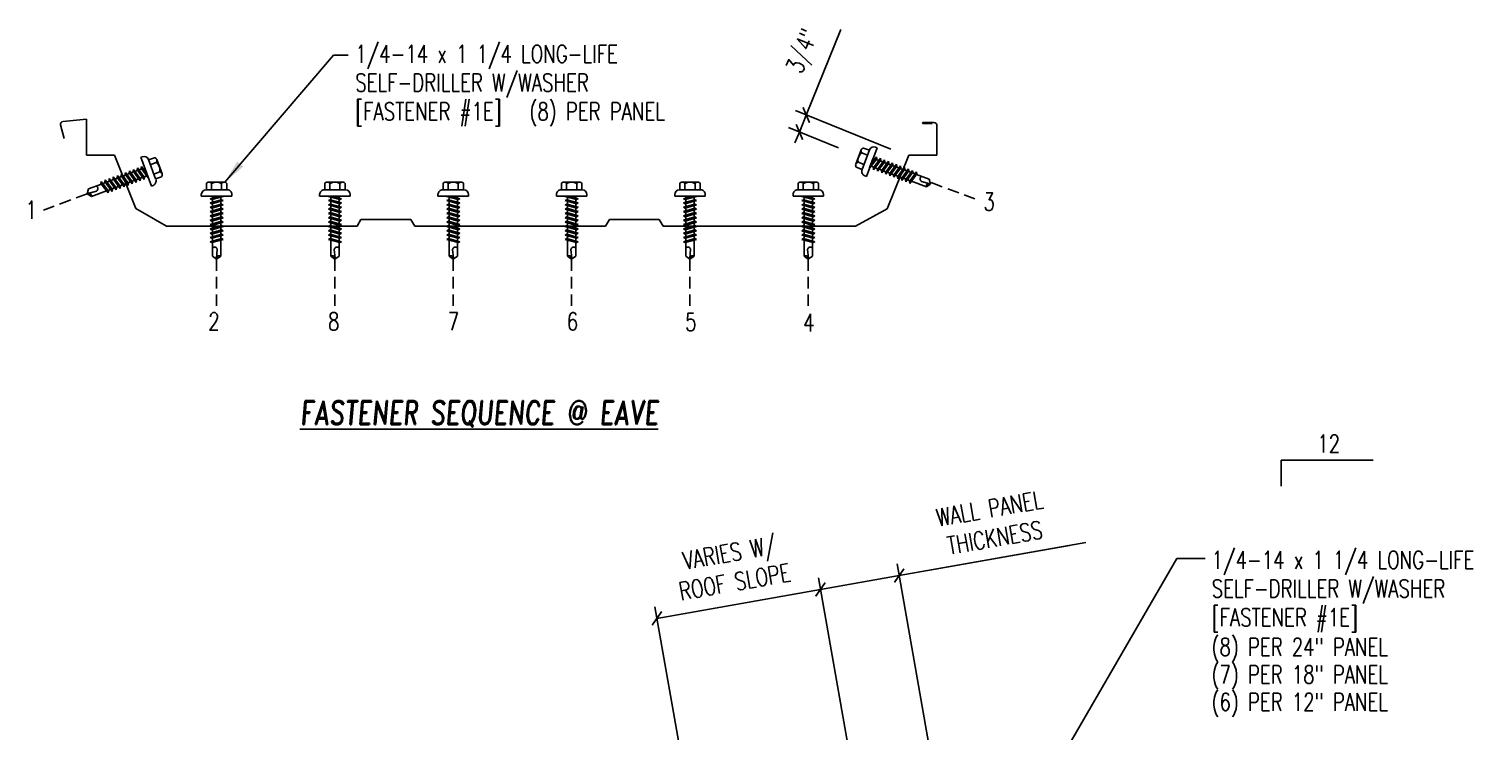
# Model space of a CAD drawing. Header units: inches. Extents: x 3.3 to 41.1, y 3.9 to 48.2.
# Drawn here: x 3.32 to 33.89, y 33.38 to 48.23 of the extents above; entities that cross this region are included whole.
import ezdxf
from ezdxf.enums import TextEntityAlignment as Align

# ---------------------------------------------------------------- set-up
doc = ezdxf.new("R2010")
doc.units = ezdxf.units.IN
doc.header["$MEASUREMENT"] = 0
doc.linetypes.add('HIDDEN', pattern=[0.375, 0.25, -0.125])
for name, color, linetype in [('DIM', 7, 'Continuous'), ('FASTENER', 9, 'Continuous'), ('LABEL', 6, 'Continuous'), ('MARK', 1, 'Continuous'), ('PANEL', 11, 'Continuous'), ('TEXT', 2, 'Continuous')]:
    doc.layers.add(name, color=color, linetype=linetype)
doc.styles.add('ARCHITEXT', font='ROMANS.shx', dxfattribs={"width": 0.8, "height": 0.375})
doc.styles.add('ROMAND', font='romand', dxfattribs={"height": 0.075})
doc.styles.add('TEXT1', font='ROMANS.shx', dxfattribs={"width": 0.75, "height": 0.375})
doc.dimstyles.new('DETAIL', dxfattribs={"dimscale": 4, "dimtxt": 0.09375, "dimasz": 0.0625, "dimexe": 0.0625, "dimexo": 0.125, "dimgap": 0.0625, "dimtad": 1, "dimdec": 4, "dimzin": 3, "dimdsep": 46, "dimlunit": 4, "dimtxsty": 'TEXT1', "dimblk": 'ARCHTICK', "dimcen": 0.0625, "dimclrd": 7, "dimclre": 7, "dimclrt": 2, "dimadec": 0, "dimazin": 0, "dimtfac": 0.59375, "dimtdec": 4, "dimtmove": 0, "dimatfit": 3, "dimfxl": 0, "dimfrac": 2, "dimtolj": 1, "dimtzin": 3, "dimarcsym": 0})
doc.dimstyles.new('DETAIL$7', dxfattribs={"dimscale": 4, "dimtxt": 0.09375, "dimasz": 0.125, "dimexe": 0.0625, "dimexo": 0.125, "dimgap": 0.0625, "dimtad": 1, "dimdec": 4, "dimzin": 3, "dimdsep": 46, "dimlunit": 4, "dimtxsty": 'TEXT1', "dimblk": 'ARCHTICK', "dimcen": 0.0625, "dimclrd": 7, "dimclre": 7, "dimclrt": 2, "dimadec": 0, "dimazin": 0, "dimtfac": 0.59375, "dimtdec": 4, "dimtmove": 0, "dimatfit": 3, "dimfxl": 0, "dimfrac": 2, "dimtolj": 1, "dimtzin": 3, "dimarcsym": 0})

# ---------------------------------------------------------------- blocks, each defined once
blk = doc.blocks.new('_ArchTick')
at = {"color": 0, "linetype": 'ByBlock', "const_width": 0.15}
blk.add_lwpolyline([(-0.5, -0.5), (0.5, 0.5)], dxfattribs=at)
blk = doc.blocks.new('*D26')
at = {"layer": 'DEFPOINTS', "color": 0}
for p in [(20.06962680937256, 36.37364446891433), (21.84690039644752, 26.2942250860497), (18.38665287762909, 25.68409008855247)]:
    blk.add_point(p, dxfattribs=at)
at = {"layer": 'DIM', "color": 7, "lineweight": -2}
for p, q in [((21.76007630761405, 26.7866289625558), (20.02621476495582, 36.61984640716738)), ((16.60937929055413, 35.76350947141709), (20.06962680937256, 36.37364446891433)), ((18.29982878879563, 26.17649396505857), (16.5659672461374, 36.00971140967015))]:
    blk.add_line(p, q, dxfattribs=at)
at = {"layer": 'DIM', "color": 7, "lineweight": -2, "xscale": 0.25, "yscale": 0.25, "zscale": 0.25}
for p, rotation in [((20.06962680937256, 36.37364446891433), 10.00000000000033), ((16.60937929055413, 35.76350947141709), 190.0000000000004)]:
    blk.add_blockref('_ArchTick', p, dxfattribs=dict(at, rotation=rotation))
at = {"layer": 'DIM', "color": 2, "insert": (18.20306519608219, 36.84235449038959), "char_height": 0.375, "attachment_point": 5, "rotation": 10.000000000000329, "style": 'TEXT1'}
blk.add_mtext('\\A1;VARIES W/\\PROOF SLOPE', dxfattribs=at)
blk = doc.blocks.new('*D27')
at = {"layer": 'DEFPOINTS', "color": 0}
for p in [(21.73774863707266, 36.66777935424667), (21.84690039644752, 26.2942250860497), (23.51502222414757, 26.58835997138192)]:
    blk.add_point(p, dxfattribs=at)
at = {"layer": 'DIM', "color": 7, "lineweight": -2}
for p, q in [((21.73774863707266, 36.66777935424667), (25.34390547124313, 37.30364210077714)), ((23.4281981353141, 27.08076384788802), (21.69433659265592, 36.91398129249972)), ((21.76007630761405, 26.7866289625558), (20.02621476495588, 36.61984640716749)), ((20.06962680937261, 36.37364446891443), (21.73774863707266, 36.66777935424667))]:
    blk.add_line(p, q, dxfattribs=at)
at = {"layer": 'DIM', "color": 7, "lineweight": -2, "xscale": 0.25, "yscale": 0.25, "zscale": 0.25}
for p, rotation in [((21.73774863707266, 36.66777935424667), 9.99999999999995), ((20.06962680937261, 36.37364446891443), 189.9999999999999)]:
    blk.add_blockref('_ArchTick', p, dxfattribs=dict(at, rotation=rotation))
at = {"layer": 'DIM', "color": 2, "insert": (23.70788069778454, 37.77673675102325), "char_height": 0.375, "attachment_point": 5, "rotation": 9.99999999999995, "style": 'TEXT1'}
blk.add_mtext('\\A1;{WALL PANEL}\\P{THICKNESS}', dxfattribs=at)
blk = doc.blocks.new('LAY-LAB')
at = {"layer": 'LABEL', "color": 6, "style": 'ROMAND', "oblique": 5, "width": 0.75}
blk.add_attdef('LAY-LAB', (0.01702886095377032, 0.03621175060766779), '', height=0.1875, dxfattribs=at)
blk = doc.blocks.new('FD-F1e')
at = {"layer": 'TEXT', "style": 'TEXT1', "width": 0.75}
for s, p in [('1/4-14 x 1 1/4 LONG-LIFE', (0.004667300146735442, -0.04080364303275985)), ('SELF-DRILLER W/WASHER', (0.004667300146735442, -0.1925893573184742)), ('[FASTENER #1E]', (0.004667300146735442, -0.3443750716041885))]:
    blk.add_text(s, height=0.09375, dxfattribs=at).set_placement(p)
blk.add_attdef('(QUANTITY)', (0.9262521632207878, -0.3443750716041885), '', height=0.09375, dxfattribs=at)
at = {"layer": 'TEXT', "style": 'TEXT1', "flags": 1}
for tag, p in [('Color', (0.02446656837393846, -0.5337126119753017)), ('Calc', (0.02446656837393846, -0.5337126119753017)), ('Opt1', (0.02446656837393846, -0.5337126119753017)), ('Opt2', (0.02446656837393846, -0.5337126119753017)), ('Opt3', (0.02446656837393846, -0.5337126119753017)), ('Description', (0.02446656837393846, -0.5337126119753017)), ('Multiple', (0.02446656837393846, -0.5337126119753017)), ('Part', (0.02446656837393846, -0.5337126119753017)), ('Spare1', (0.02446656837393846, -0.7212126119753017)), ('Spare2', (0.02446656837393846, -0.7212126119753017)), ('Spare3', (0.02446656837393846, -0.7212126119753017)), ('Spare4', (0.02446656837393846, -0.7212126119753017)), ('Spare5', (0.02446656837393846, -0.7212126119753017)), ('Spare6', (0.02446656837393846, -0.7212126119753017)), ('Spare7', (0.02446656837393846, -0.7212126119753017)), ('Spare8', (0.02446656837393846, -0.7212126119753017)), ('Spare9', (0.02446656837393846, -0.7212126119753017)), ('Spare10', (0.02446656837393846, -0.7212126119753017))]:
    blk.add_attdef(tag, p, '', height=0.09375, dxfattribs=at)
blk = doc.blocks.new('slopl1')
at = {"layer": 'MARK', "color": 6}
blk.add_lwpolyline([(0, 0), (0, 0.1367525903501203), (0.4871004271800828, 0.1367525903501203)], dxfattribs=at)
at = {"layer": 'MARK', "color": 2, "style": 'TEXT1', "width": 0.75}
blk.add_text('12', height=0.09375, dxfattribs=at).set_placement((0.1908952262828523, 0.1779031707440311))
blk.add_attdef('SLOPL1', text='', height=0.09375, dxfattribs=at).set_placement((-0.05491703184622815, 0.02434748881376726), align=Align.RIGHT)
blk = doc.blocks.new('FZ7')
at = {"layer": 'FASTENER'}
for p, q in [((-0.1609646679306422, 0.3365750513696995), (0.1609646679305001, 0.3365750513696995)), ((-0.3239869099777302, 0.07118593604934631), (-0.3239869099777302, 0.03687668227666308)), ((-0.3239869099777302, 0.03687668227666308), (0.3239869099777337, 0.03687668227667018)), ((-0.2239869099777287, 0.1711859360493477), (0.2153937419536298, 0.1711859360493477)), ((-0.2153937419537009, 0.3050714620366151), (-0.2153937419537009, 0.1711859360493477)), ((-0.1392066887307841, -0.01595464254284451), (0.04582591967606575, 0.03687668227666308)), ((-0.1065355939074024, 0.3050714620366008), (-0.1065355939074024, 0.1711859360493477)), ((-0.1035412740826622, -0.03605399481664762), (0.1392066887307912, 0.03325647204157178)), ((-0.08628439506888341, 0.03687668227666308), (-0.08628439506888341, -0.0008440363058213052)), ((-0.08628439506888341, 0.03687668227666308), (0.08628439506889052, 0.03687668227666308)), ((0.08628439506889052, 0.03687668227666308), (0.132782785244288, 0.03687668227666308)), ((0.08628439506889052, 0.01814586580454858), (0.08628439506889052, -0.04246842597596867)), ((0.106535593907406, 0.3050714620366008), (0.106535593907406, 0.1711859360493477)), ((0.1392066887307912, 0.03325647204156468), (0.132782785244288, 0.03687668227666308)), ((0.2153937419536298, 0.3050714620365582), (0.2153937419536298, 0.1711859360493477)), ((0.3239869099776627, 0.07118593604935342), (0.3239869099776627, 0.03687668227666308)), ((-0.1035412740826622, -0.03605399481664762), (-0.1392066887307841, -0.01595464254284451)), ((-0.1392066887307841, -0.1068516327777118), (0.1035412740826658, -0.03754116591949952)), ((-0.1035412740826622, -0.1269509850515149), (-0.1392066887307841, -0.1068516327777118)), ((-0.1392066887307841, -0.1977486230125791), (0.1035412740826658, -0.1284381561543668)), ((-0.1035412740826622, -0.2178479752863822), (-0.1392066887307841, -0.1977486230125791)), ((-0.1392066887307841, -0.2886456132474464), (0.1035412740826658, -0.2193351463892341)), ((-0.1035412740826622, -0.3087449655212495), (-0.1392066887307841, -0.2886456132474464)), ((-0.1035412740826622, -0.1269509850515149), (0.1392066887307912, -0.05764051819330263)), ((-0.1035412740826622, -0.2178479752863822), (0.1392066887307912, -0.1485375084281699)), ((-0.1035412740826622, -0.3087449655212495), (0.1392066887307912, -0.2394344986630372)), ((-0.08628439506888341, -0.03112673476017846), (-0.08628439506888341, -0.09174102654068861)), ((-0.08628439506888341, -0.1220237249950387), (-0.08628439506888341, -0.1826380167755559)), ((-0.08628439506888341, -0.212920715229906), (-0.08628439506888341, -0.2735350070104161)), ((-0.08628439506888341, -0.3038177054647804), (-0.08628439506888341, -0.3644319972452834)), ((0.08628439506889052, -0.07275112443033294), (0.08628439506889052, -0.133365416210836)), ((0.08628439506889052, -0.1636481146651931), (0.08628439506889052, -0.2242624064457033)), ((0.08628439506889052, -0.2545451049000533), (0.08628439506889052, -0.3151593966805635)), ((0.1392066887307912, -0.05764051819330263), (0.1035412740826693, -0.03754116591949952)), ((0.1392066887307912, -0.1485375084281699), (0.1035412740826693, -0.1284381561543668)), ((0.1392066887307912, -0.2394344986630372), (0.1035412740826693, -0.2193351463892341)), ((-0.1392066887307841, -0.3795426034823137), (0.1035412740826658, -0.3102321366241014)), ((-0.1035412740826622, -0.3996419557561168), (-0.1392066887307841, -0.3795426034823137)), ((-0.1392066887307841, -0.470439593717181), (0.1035412740826658, -0.4011291268589687)), ((-0.1035412740826622, -0.4905389459909841), (-0.1392066887307841, -0.470439593717181)), ((-0.1392066887307841, -0.5613365839520483), (0.1035412740826658, -0.492026117093836)), ((-0.1035412740826622, -0.5814359362258514), (-0.1392066887307841, -0.5613365839520483)), ((-0.1392066887307841, -0.6522335741869156), (0.1035412740826658, -0.5829231073287033)), ((-0.1035412740826622, -0.3996419557561168), (0.1392066887307912, -0.3303314888979045)), ((-0.1035412740826622, -0.4905389459909841), (0.1392066887307912, -0.4212284791327718)), ((-0.1035412740826622, -0.5814359362258514), (0.1392066887307912, -0.5121254693676391)), ((-0.1035412740826622, -0.6723329264607187), (0.1392066887307912, -0.6030224596025064)), ((-0.08628439506888341, -0.3947146956996406), (-0.08628439506888341, -0.4553289874801578)), ((-0.08628439506888341, -0.485611685934515), (-0.08628439506888341, -0.5462259777150251)), ((-0.08628439506888341, -0.5765086761693823), (-0.08628439506888341, -0.6371229679498924)), ((0.08628439506889052, -0.3454420951349206), (0.08628439506889052, -0.4060563869154308)), ((0.08628439506889052, -0.436339085369795), (0.08628439506889052, -0.4969533771503052)), ((0.08628439506889052, -0.5272360756046623), (0.08628439506889052, -0.5878503673851725)), ((0.1392066887307912, -0.3303314888979045), (0.1035412740826693, -0.3102321366241014)), ((0.1392066887307912, -0.4212284791327718), (0.1035412740826693, -0.4011291268589687)), ((0.1392066887307912, -0.5121254693676391), (0.1035412740826693, -0.492026117093836)), ((0.1392066887307912, -0.6030224596025064), (0.1035412740826693, -0.5829231073287033)), ((-0.1035412740826622, -0.6723329264607187), (-0.1392066887307841, -0.6522335741869156)), ((-0.1392066887307841, -0.7431305644217829), (0.1035412740826658, -0.6738200975635706)), ((-0.1035412740826622, -0.763229916695586), (-0.1392066887307841, -0.7431305644217829)), ((-0.1392066887307841, -0.8340275546566502), (0.1035412740826658, -0.7647170877984379)), ((-0.1035412740826622, -0.8541269069304533), (-0.1392066887307841, -0.8340275546566502)), ((-0.1392066887307841, -0.9249245448915246), (0.1035412740826658, -0.8556140780333052)), ((-0.1035412740826622, -0.763229916695586), (0.1392066887307912, -0.6939194498373737)), ((-0.1035412740826622, -0.8541269069304533), (0.1392066887307912, -0.784816440072241)), ((-0.1035412740826622, -0.9450238971653278), (0.1392066887307912, -0.8757134303071084)), ((-0.08628439506888341, -0.6674056664042425), (-0.08628439506888341, -0.7280199581847526)), ((-0.08628439506888341, -0.7583026566391169), (-0.08628439506888341, -0.818916948419627)), ((-0.08628439506888341, -0.8491996468739913), (-0.08628439506888341, -0.9098139386545014)), ((0.08628439506889052, -0.6181330658395368), (0.08628439506889052, -0.6787473576200398)), ((0.08628439506889052, -0.7090300560744041), (0.08628439506889052, -0.7696443478549142)), ((0.08628439506889052, -0.7999270463092714), (0.08628439506889052, -0.8605413380897815)), ((0.08628439506889052, -0.8908240365441316), (0.08628439506889052, -1.232132276977978)), ((0.1392066887307912, -0.6939194498373737), (0.1035412740826693, -0.6738200975635706)), ((0.1392066887307912, -0.784816440072241), (0.1035412740826693, -0.7647170877984379)), ((0.1392066887307912, -0.8757134303071084), (0.1035412740826693, -0.8556140780333052)), ((-0.1035412740826622, -0.9450238971653206), (-0.1392066887307841, -0.9249245448915175)), ((-0.08628439506888341, -0.9400966371088444), (-0.08628439506888341, -1.232132276977971)), ((-0.001865008937127044, -1.277268037612544), (0.01426312099517091, -1.090591066369633)), ((3.552713678800501e-15, -1.292890852646792), (-0.08628439506888341, -1.232132276977971)), ((3.552713678800501e-15, -1.292890852646792), (0.08628439506889052, -1.232132276977985))]:
    blk.add_line(p, q, dxfattribs=at)
for centre, radius, start, end in [((-0.1609646679306422, 0.2738044223143987), 0.06277062905529672, 29.87541791658705, 150.1245820834162), ((-3.552713678800501e-14, 0.1410371533071171), 0.195594190122193, 56.99742822392973, 123.0025717760438), ((0.1609646679305001, 0.2738044223143987), 0.06277062905529672, 29.87541791658385, 150.1245820834129), ((-0.2239869099777287, 0.07118593604934631), 0.1, 90.0000000000005, 180), ((0.2239869099776648, 0.07118593604935342), 0.1, 0, 90.00000000000081), ((-0.04603865864854839, -1.102470499806607), 0.06146076445166339, 11.14454555051887, 130.9060011362953), ((0.05438377417666018, -1.278475939051212), 0.05626175101849599, 55.45845230643774, 194.8453903687717)]:
    blk.add_arc(centre, radius, start, end, dxfattribs=at)
blk = doc.blocks.new('A$C236D3EBF')
at = {"layer": 'PANEL'}
for p, q in [((-7.331113241315858, 2.656482277753526), (-7.327384981879248, 1.816858718293702)), ((-6.938596651610784, 2.740271207571865), (-7.247803791317978, 2.740185637083265)), ((-7.199630110168499, 2.716254692632717), (-6.938727718603378, 2.716187340215285)), ((16.67058236884879, 1.816552214488794), (16.66853412599231, 2.831297815196976)), ((16.66853412599231, 2.831297815196976), (17.32681025036442, 2.773719358433183)), ((17.39845885997142, 2.671571409879469), (17.30361555267589, 2.288979270367861)), ((-7.327384981879248, 1.816858718293702), (-6.537610185160219, 1.816620096150551)), ((-6.537610185160219, 1.816620096150551), (-5.929451291330651, 0.3117236102314891)), ((15.27278094844738, 0.3129056688149703), (15.88034001574009, 1.816673984429372)), ((15.88034001574009, 1.816673984429372), (16.67058236884879, 1.816552214488794)), ((-5.929451291330651, 0.3117236102314891), (-5.035003375791206, -0.1833338492642511)), ((0.3945212838589498, -0.1833338492642511), (0.5027708247214662, 0.004160915737472237)), ((0.5027708247214662, 0.004160915737472237), (1.911275026471145, 0.00417341531990445)), ((1.911275026471145, 0.00417341531990445), (2.01952128385895, -0.1833338492642511)), ((7.405521283858954, -0.1833338492642511), (7.513770824721471, 0.004160915737472237)), ((7.513770824721471, 0.004160915737472237), (8.92227502647115, 0.00417341531990445)), ((8.92227502647115, 0.00417341531990445), (9.030521283858954, -0.1833338492642511)), ((14.41322831823882, -0.1833338492642511), (15.27278094844738, 0.3129056688149703)), ((-5.035003375791206, -0.1833338492642511), (0.3945212838589498, -0.1833338492642511)), ((2.01952128385895, -0.1833338492642511), (7.405521283858954, -0.1833338492642511)), ((9.030521283858954, -0.1833338492642511), (14.41322831823882, -0.1833338492642511))]:
    blk.add_line(p, q, dxfattribs=at)
for centre, radius, start, end in [((-7.247780729516165, 2.656852306941005), 0.08333333333333333, 90.01585612714977, 180.2544141649075), ((-6.938662180944572, 2.728229273892495), 0.01204211197556217, 269.6881734881606, 90.3434991564928), ((17.31970932748101, 2.692536772829556), 0.08149254758004833, 345.0920284787862, 85.00114378350084)]:
    blk.add_arc(centre, radius, start, end, dxfattribs=at)

msp = doc.modelspace()

# ---------------------------------------------------------------- linework, layer by layer
at = {"color": 7}
for p, q in [((19.77088761008819, 46.40723313557467), (20.50260307340271, 48.21570636479246)), ((21.55773736062964, 45.68482228023625), (19.53913818025708, 46.50099987686898)), ((19.62563357278097, 46.04823014728739), (19.77088761008819, 46.40723313557467)), ((20.45377419449068, 45.71316115709504), (19.39388414294985, 46.1419968885817)), ((19.62563357278097, 46.04823014728739), (19.53186683148666, 45.81648071745628))]:
    msp.add_line(p, q, dxfattribs=at)
at = {"layer": 'DIM', "color": 251, "linetype": 'HIDDEN'}
for p, q in [((22.41320144552647, 44.98002277509581), (23.34117594240386, 44.63203233876678)), ((4.552199998027803, 44.74301042793066), (3.624225501150399, 44.39501999160164)), ((7.289630922526051, 43.3614269240538), (7.289630922526079, 42.37034972694385)), ((9.794523478833263, 43.3614269240538), (9.794523478833291, 42.37034972694385)), ((12.29941603514047, 43.3614269240538), (12.2994160351405, 42.37034972694385)), ((14.80430859144768, 43.3614269240538), (14.80430859144771, 42.37034972694385)), ((17.30920114775488, 43.3614269240538), (17.30920114775491, 42.37034972694385)), ((19.8140937040621, 43.3614269240538), (19.81409370406213, 42.37034972694385))]:
    msp.add_line(p, q, dxfattribs=at)
at = {"layer": 'DIM'}
msp.add_line((21.73774863707267, 36.66777935424659), (25.6881868012361, 37.36434818820901), dxfattribs=at)

# ---------------------------------------------------------------- block references
at = {"color": 7, "xscale": 0.2499999999999989, "yscale": 0.25, "zscale": 0.25}
for p, rotation in [((19.77088761008819, 46.40723313557467), 247.9715482466652), ((19.62563357278097, 46.04823014728739), 67.9715482466652)]:
    msp.add_blockref('_ArchTick', p, dxfattribs=dict(at, rotation=rotation))
at = {"layer": 'FASTENER', "rotation": 290.5560452195829}
msp.add_blockref('FZ7', (5.762771426773106, 45.19697471371015), dxfattribs=at)
at = {"layer": 'FASTENER', "xscale": -1, "rotation": 69.4439547804174}
msp.add_blockref('FZ7', (21.19141654808421, 45.40034665478446), dxfattribs=at)
at = {"layer": 'FASTENER'}
for p in [(7.289630922526051, 44.65431777670059), (17.30920114775488, 44.65431777670059)]:
    msp.add_blockref('FZ7', p, dxfattribs=at)
at = {"layer": 'FASTENER', "xscale": -1}
for p in [(9.794523478833263, 44.65431777670059), (12.29941603514047, 44.65431777670059), (14.80430859144768, 44.65431777670059), (19.8140937040621, 44.65431777670059)]:
    msp.add_blockref('FZ7', p, dxfattribs=at)
at = {"layer": 'LABEL', "xscale": 2.66666666666668, "yscale": 2.666666666666679, "zscale": 2.66666666666668}
msp.add_blockref('LAY-LAB', (9.013507100395831, 39.76648398627439), dxfattribs=at).add_auto_attribs({'LAY-LAB': '%%UFASTENER SEQUENCE @ EAVE'})
at = {"layer": 'MARK', "xscale": 4, "yscale": 4, "zscale": 4}
msp.add_blockref('slopl1', (29.82365550211563, 38.56052781502761), dxfattribs=at)
at = {"layer": 'PANEL', "xscale": -0.75, "yscale": 0.75, "zscale": 0.75}
msp.add_blockref('A$C236D3EBF', (17.03721702111564, 44.1934380549938), dxfattribs=at)
at = {"layer": 'TEXT', "xscale": 4, "yscale": 4, "zscale": 4}
msp.add_blockref('FD-F1e', (28.33420013697702, 36.97455684180356), dxfattribs=at)

# ---------------------------------------------------------------- texts
at = {"color": 2, "insert": (19.7339061619731, 47.74414791135963), "char_height": 0.375, "attachment_point": 5, "rotation": 67.97154824666542, "style": 'TEXT1'}
msp.add_mtext('\\A1;3/4"', dxfattribs=at)
at = {"layer": 'TEXT', "style": 'TEXT1', "width": 0.75}
for s, p in [('1/4-14 x 1 1/4 LONG-LIFE', (10.22519755162742, 47.51205486396899)), ('SELF-DRILLER W/WASHER', (10.22519755162742, 46.90491200682614)), ('[FASTENER #1E]', (10.22519755162742, 46.29776914968328)), ('(8) PER PANEL', (13.91153700392363, 46.29776914968328)), ('(8) PER 24" PANEL', (28.34825629763017, 34.97039581455669)), ('(7) PER 18" PANEL', (28.34825629763017, 34.38876855045924)), ('(6) PER 12" PANEL', (28.34825629763017, 33.80714128636178))]:
    msp.add_text(s, height=0.375, dxfattribs=at).set_placement(p)
at = {"layer": 'TEXT', "color": 2, "style": 'ARCHITEXT', "width": 0.75}
for s, p in [('3', (23.52101749450424, 44.3851246709018)), ('1', (3.243652906312541, 44.21582671132619)), ('2', (7.112861372532613, 41.854613336117)), ('8', (9.64754713900502, 41.854613336117)), ('7', (12.18174151935107, 41.854613336117)), ('6', (14.70221483663894, 41.854613336117)), ('5', (17.20526834917658, 41.84159039837746)), ('4', (19.70581393236159, 41.82856746063796))]:
    msp.add_text(s, height=0.375, dxfattribs=at).set_placement(p)

# ---------------------------------------------------------------- dimensions: what is measured, and where the dimension line sits
at = {"layer": 'DIM'}
dim = msp.add_linear_dim(base=(21.73774863707266, 36.66777935424667), p1=(21.84690039644752, 26.2942250860497), p2=(23.51502222414756, 26.58835997138192), angle=9.99999999999995, text='{WALL PANEL}\\P{THICKNESS}', dimstyle='DETAIL', dxfattribs=at)
dim.commit()
dim.dimension.update_dxf_attribs({"geometry": '*D27', "text_midpoint": (23.83811683103473, 37.0381309362641), "dimtype": 128})
dim = msp.add_aligned_dim(p1=(18.3866528776291, 25.68409008855247), p2=(21.84690039644752, 26.2942250860497), distance=10.234910673717746, text='VARIES W/\\PROOF SLOPE', dimstyle='DETAIL', dxfattribs=at)
dim.commit()
dim.dimension.update_dxf_attribs({"geometry": '*D26', "text_midpoint": (18.20306519608219, 36.84235449038959)})

# ---------------------------------------------------------------- leaders
msp.add_leader([(7.464749266110463, 44.98927631038521), (9.765600655495831, 47.67261824200418), (10.07252126088022, 47.67261824200418)], dimstyle='DETAIL$7', dxfattribs=at)
at = {"layer": 'TEXT'}
msp.add_leader([(22.45357129290841, 28.12064445148745), (27.61219227082569, 37.0324070528978), (28.21699720518341, 37.0324070528978)], dimstyle='DETAIL$7', dxfattribs=at)

doc.saveas('drawing.dxf')
